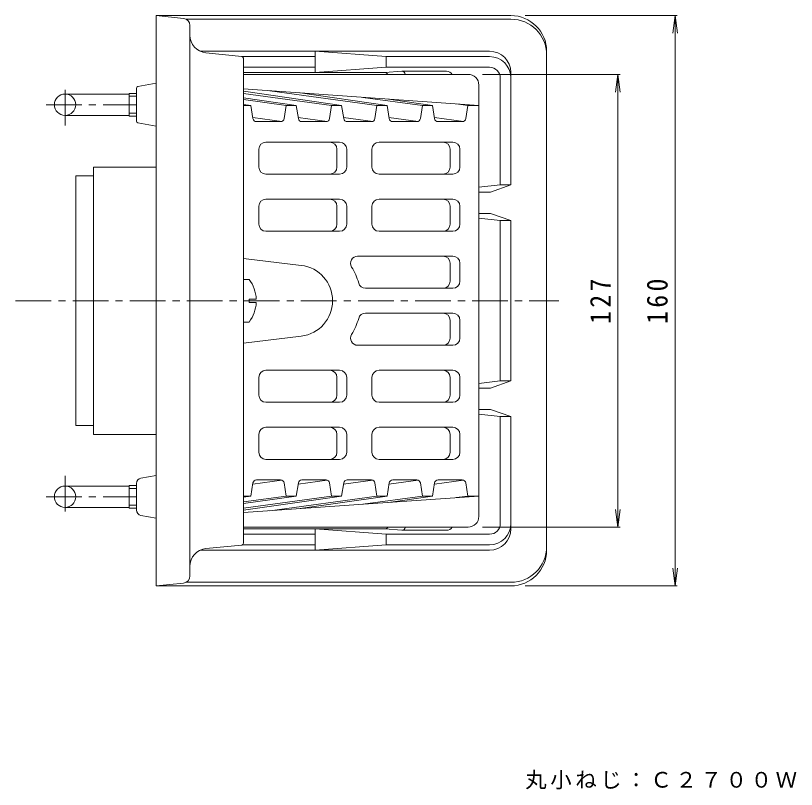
# Model space of a CAD drawing. Units: millimetres, scale not verified. Extents: x -168 to 146, y -274 to 223.
# Drawn here: x -102.4 to 116.5, y 5.5 to 222.6 of the extents above; entities that cross this region are included whole.
import ezdxf

# ---------------------------------------------------------------- set-up
doc = ezdxf.new("R2010")
doc.units = ezdxf.units.MM
doc.header["$LTSCALE"] = 2
doc.linetypes.add('CHAIN1', pattern=[8, 5, -1, 1, -1])
for name, color, linetype, lineweight in [('0-0_通り芯', 3, 'Continuous', 9), ('0-2_仕上', 6, 'Continuous', 9), ('0-4_その他', 7, 'Continuous', 9), ('0-E', 7, 'Continuous', 9)]:
    doc.layers.add(name, color=color, linetype=linetype, lineweight=lineweight)
doc.styles.add('ＭＳ ゴシック', font='')
doc.styles.get('ＭＳ ゴシック').set_extended_font_data('MS Gothic')

msp = doc.modelspace()

# ---------------------------------------------------------------- linework, layer by layer
at = {"layer": '0-0_通り芯'}
for p, q in [((36.431, 222.644), (-63.069, 222.644)), ((-55.36, 221.832), (-63.069, 222.644)), ((-63.069, 62.644), (-63.069, 222.644)), ((36.431, 221.644), (-54.698, 221.644)), ((-53.569, 65.444), (-53.569, 219.843)), ((30.431, 212.644), (-50.696, 212.644)), ((-18.445, 212.644), (1.431, 211.144)), ((-18.445, 206.644), (-18.445, 212.644)), ((46.431, 72.644), (46.431, 212.644)), ((-39.019, 211.189), (-49.067, 212.193)), ((-18.445, 211.144), (-38.856, 211.144)), ((-38.569, 210.691), (-38.569, 74.596)), ((1.431, 208.144), (1.431, 211.144)), ((30.431, 211.144), (1.431, 211.144)), ((-18.445, 208.144), (-38.569, 208.144)), ((-18.445, 206.644), (1.431, 208.144)), ((30.431, 208.144), (1.431, 208.144)), ((1.068, 206.644), (-38.569, 206.644)), ((1.068, 206.644), (5.835, 207.044)), ((18.322, 207.044), (5.835, 207.044)), ((36.431, 206.644), (36.431, 175.144)), ((-68.158, 202.718), (-63.069, 203.644)), ((33.431, 205.144), (33.431, 175.144)), ((-68.569, 193.061), (-68.569, 202.226)), ((-88.569, 200.643), (-70.569, 200.643)), ((-70.569, 194.469), (-70.569, 200.819)), ((-70.569, 200.819), (-68.569, 200.819)), ((-70.569, 200.004), (-68.569, 200.004)), ((-70.569, 195.284), (-68.569, 195.284)), ((-88.569, 194.644), (-70.569, 194.644)), ((-70.569, 194.469), (-68.569, 194.469)), ((-68.158, 192.569), (-63.069, 191.644)), ((-80.621, 180.144), (-63.069, 180.144)), ((-80.621, 105.144), (-80.621, 180.144)), ((27.431, 174.472), (33.431, 175.144)), ((36.431, 175.144), (30.692, 173.144)), ((33.431, 175.144), (36.431, 175.144)), ((27.431, 173.144), (30.692, 173.144)), ((27.431, 167.144), (30.692, 167.144)), ((36.431, 165.144), (30.692, 167.144)), ((27.431, 165.815), (33.431, 165.144)), ((33.431, 165.144), (36.431, 165.144)), ((33.431, 120.144), (33.431, 165.144)), ((36.431, 120.144), (36.431, 165.144)), ((27.431, 119.472), (33.431, 120.144)), ((36.431, 120.144), (30.692, 118.144)), ((33.431, 120.144), (36.431, 120.144)), ((27.431, 118.144), (30.692, 118.144)), ((27.431, 112.144), (30.692, 112.144)), ((36.431, 110.144), (30.692, 112.144)), ((27.431, 110.815), (33.431, 110.144)), ((33.431, 110.144), (36.431, 110.144)), ((33.431, 80.144), (33.431, 110.144)), ((36.431, 78.644), (36.431, 110.144)), ((-85.569, 107.644), (-80.621, 107.644)), ((-80.621, 105.144), (-63.069, 105.144)), ((-67.337, 92.868), (-63.069, 93.644)), ((-88.569, 90.644), (-70.569, 90.644)), ((-70.569, 90.819), (-70.569, 84.469)), ((-70.569, 90.819), (-68.569, 90.819)), ((-70.569, 90.004), (-68.569, 90.004)), ((-68.569, 83.896), (-68.569, 91.392)), ((-88.569, 84.644), (-70.569, 84.644)), ((-70.569, 85.284), (-68.569, 85.284)), ((-70.569, 84.469), (-68.569, 84.469)), ((-67.337, 82.42), (-63.069, 81.644)), ((1.068, 78.644), (-38.569, 78.644)), ((-18.445, 77.144), (-38.569, 77.144)), ((-18.445, 78.644), (1.431, 77.144)), ((-18.445, 78.644), (-18.445, 72.644)), ((1.068, 78.644), (5.835, 78.244)), ((1.431, 77.144), (1.431, 74.144)), ((30.431, 77.144), (1.431, 77.144)), ((18.322, 78.244), (5.835, 78.244)), ((30.431, 72.644), (-50.696, 72.644)), ((-39.019, 74.099), (-49.067, 73.094)), ((-18.445, 74.144), (-38.856, 74.144)), ((-18.445, 72.644), (1.431, 74.144)), ((30.431, 74.144), (1.431, 74.144)), ((36.431, 63.644), (-54.698, 63.644)), ((-55.36, 63.455), (-63.069, 62.644)), ((36.431, 62.644), (-63.069, 62.644))]:
    msp.add_line(p, q, dxfattribs=at)
at = {"layer": '0-0_通り芯', "linetype": 'CHAIN1'}
for p, q in [((-88.569, 191.806), (-88.569, 203.303)), ((-93.919, 197.644), (-68.569, 197.644)), ((-102.442, 142.644), (49.838, 142.644)), ((-88.569, 93.481), (-88.569, 81.984)), ((-93.919, 87.644), (-68.569, 87.644))]:
    msp.add_line(p, q, dxfattribs=at)
at = {"layer": '0-0_通り芯'}
msp.add_lwpolyline([(-85.569, 107.644), (-85.569, 177.644), (-80.621, 177.644)], dxfattribs=at)
for centre in [(-88.569, 197.644), (-88.569, 87.644)]:
    msp.add_circle(centre, 3, dxfattribs=at)
for centre, radius, start, end in [((-55.569, 219.843), 2, 0, 83.99091), ((36.431, 212.644), 10, 0, 90), ((36.431, 211.644), 10, 0, 90), ((-48.569, 217.169), 5, 180, 264.28949), ((30.431, 206.644), 6, 0, 90), ((-39.069, 210.691), 0.5, 0, 84.28912), ((30.431, 205.144), 6, 0, 90), ((30.431, 205.144), 3, 0, 90), ((1.068, 205.644), 1, 29.99487, 90), ((5.835, 206.044), 1, 5.73828, 90), ((18.322, 205.044), 2, 33.3649, 90), ((-68.069, 202.226), 0.5, 100.30713, 180), ((-68.069, 193.061), 0.5, 180, 259.69287), ((-67.069, 91.392), 1.5, 100.30553, 180), ((-67.069, 83.896), 1.5, 180, 259.69447), ((1.068, 79.644), 1, 270, 330.00247), ((5.835, 79.244), 1, 270, 354.26031), ((18.322, 80.244), 2, 270, 326.63452), ((30.431, 80.144), 6, 270, 0), ((30.431, 80.144), 3, 270, 0), ((30.431, 78.644), 6, 270, 0), ((-39.069, 74.596), 0.5, 275.71088, 0), ((-48.569, 68.119), 5, 95.71051, 180), ((36.431, 73.644), 10, 270, 0), ((36.431, 72.644), 10, 270, 0), ((-55.569, 65.444), 2, 276.00909, 0)]:
    msp.add_arc(centre, radius, start, end, dxfattribs=at)
at = {"layer": '0-2_仕上'}
for p, q in [((24.431, 206.144), (-38.569, 206.144)), ((-38.569, 202.073), (27.431, 197.425)), ((-38.569, 201.41), (-11.037, 197.425)), ((-31.204, 201.555), (-1.138, 197.425)), ((27.431, 82.144), (27.431, 203.144)), ((-38.569, 200.818), (-13.866, 197.425)), ((-38.569, 199.569), (-23.765, 197.425)), ((1.691, 197.425), (-22.7, 200.956)), ((-5.064, 199.714), (11.59, 197.425)), ((14.419, 197.425), (2.106, 199.209)), ((-26.594, 197.425), (-38.569, 199.071)), ((-36.493, 197.425), (-38.569, 197.727)), ((-36.493, 197.425), (-38.569, 197.425)), ((-35.902, 193.742), (-36.493, 197.425)), ((-27.153, 193.75), (-26.594, 197.425)), ((-23.765, 197.425), (-26.594, 197.425)), ((-23.174, 193.742), (-23.765, 197.425)), ((-14.425, 193.75), (-13.866, 197.425)), ((-11.037, 197.425), (-13.866, 197.425)), ((-10.447, 193.742), (-11.037, 197.425)), ((-1.697, 193.75), (-1.138, 197.425)), ((1.691, 197.425), (-1.138, 197.425)), ((2.281, 193.742), (1.691, 197.425)), ((11.031, 193.75), (11.59, 197.425)), ((14.419, 197.425), (11.59, 197.425)), ((15.009, 193.742), (14.419, 197.425)), ((24.318, 197.425), (21.076, 197.873)), ((23.759, 193.75), (24.318, 197.425)), ((27.431, 197.425), (24.318, 197.425)), ((-27.778, 192.969), (-35.959, 194.093)), ((-28.141, 192.901), (-34.915, 192.901)), ((-23.231, 194.092), (-15.051, 192.969)), ((-15.414, 192.901), (-22.187, 192.901)), ((-10.503, 194.092), (-2.323, 192.969)), ((-2.686, 192.901), (-9.459, 192.901)), ((2.225, 194.093), (10.405, 192.969)), ((10.042, 192.901), (3.269, 192.901)), ((23.134, 192.969), (14.952, 194.099)), ((22.77, 192.901), (15.997, 192.901)), ((-11.605, 187.144), (-32.268, 187.144)), ((-0.533, 187.144), (20.128, 187.144)), ((-34.268, 185.144), (-34.268, 180.144)), ((-12.354, 185.144), (-12.354, 180.144)), ((-9.605, 185.144), (-9.605, 180.144)), ((-2.533, 185.144), (-2.533, 180.144)), ((19.378, 185.144), (19.378, 180.144)), ((22.128, 185.144), (22.128, 180.144)), ((-11.605, 178.144), (-32.268, 178.144)), ((20.128, 178.144), (-0.533, 178.144)), ((-32.268, 171.144), (-11.605, 171.144)), ((20.128, 171.144), (-0.533, 171.144)), ((-34.268, 169.144), (-34.268, 164.144)), ((-12.354, 169.144), (-12.354, 164.144)), ((-9.605, 169.144), (-9.605, 164.144)), ((-2.533, 169.144), (-2.533, 164.144)), ((19.378, 164.144), (19.378, 169.144)), ((22.128, 164.144), (22.128, 169.144)), ((-11.605, 162.144), (-32.268, 162.144)), ((20.128, 162.144), (-0.533, 162.144)), ((-38.569, 154.523), (-22.372, 152.572)), ((20.128, 155.144), (-6.547, 155.144)), ((19.378, 148.144), (19.378, 153.144)), ((22.128, 148.144), (22.128, 153.144)), ((20.128, 146.144), (-4.34, 146.144)), ((20.128, 139.144), (-4.34, 139.144)), ((19.378, 137.144), (19.378, 132.144)), ((22.128, 137.144), (22.128, 132.144)), ((-38.569, 130.764), (-22.372, 132.716)), ((20.128, 130.144), (-6.547, 130.144)), ((-11.605, 123.144), (-32.268, 123.144)), ((20.128, 123.144), (-0.533, 123.144)), ((-34.268, 116.144), (-34.268, 121.144)), ((-12.354, 116.144), (-12.354, 121.144)), ((-9.605, 116.144), (-9.605, 121.144)), ((-2.533, 116.144), (-2.533, 121.144)), ((19.378, 121.144), (19.378, 116.144)), ((22.128, 121.144), (22.128, 116.144)), ((-11.605, 114.144), (-32.268, 114.144)), ((20.128, 114.144), (-0.533, 114.144)), ((-34.268, 100.144), (-34.268, 105.144)), ((-11.605, 107.144), (-32.268, 107.144)), ((-12.354, 100.144), (-12.354, 105.144)), ((-9.605, 100.144), (-9.605, 105.144)), ((-2.533, 100.144), (-2.533, 105.144)), ((20.128, 107.144), (-0.533, 107.144)), ((19.378, 100.144), (19.378, 105.144)), ((22.128, 100.144), (22.128, 105.144)), ((-11.605, 98.144), (-32.268, 98.144)), ((-0.533, 98.144), (20.128, 98.144)), ((-27.778, 92.319), (-35.959, 91.194)), ((-28.141, 92.387), (-34.915, 92.387)), ((-23.231, 91.195), (-15.051, 92.319)), ((-15.414, 92.387), (-22.187, 92.387)), ((-10.503, 91.195), (-2.323, 92.319)), ((-2.686, 92.387), (-9.459, 92.387)), ((2.225, 91.195), (10.405, 92.319)), ((10.042, 92.387), (3.269, 92.387)), ((23.134, 92.318), (14.952, 91.189)), ((22.77, 92.387), (15.997, 92.387)), ((-35.902, 91.545), (-36.493, 87.862)), ((-27.153, 91.537), (-26.594, 87.862)), ((-23.174, 91.545), (-23.765, 87.862)), ((-14.425, 91.537), (-13.866, 87.862)), ((-10.447, 91.545), (-11.037, 87.862)), ((-1.697, 91.537), (-1.138, 87.862)), ((2.281, 91.545), (1.691, 87.862)), ((11.031, 91.537), (11.59, 87.862)), ((15.009, 91.545), (14.419, 87.862)), ((23.759, 91.537), (24.318, 87.862)), ((-36.493, 87.862), (-38.569, 87.862)), ((-36.493, 87.862), (-38.569, 87.56)), ((-26.594, 87.862), (-38.569, 86.216)), ((-38.569, 85.718), (-23.765, 87.862)), ((-38.569, 84.469), (-13.866, 87.862)), ((-38.569, 83.877), (-11.037, 87.862)), ((-38.569, 83.214), (27.431, 87.862)), ((-31.204, 83.733), (-1.138, 87.862)), ((-23.765, 87.862), (-26.594, 87.862)), ((1.691, 87.862), (-22.7, 84.332)), ((-11.037, 87.862), (-13.866, 87.862)), ((-5.064, 85.574), (11.59, 87.862)), ((1.691, 87.862), (-1.138, 87.862)), ((14.419, 87.862), (2.106, 86.079)), ((14.419, 87.862), (11.59, 87.862)), ((24.318, 87.862), (21.076, 87.414)), ((27.431, 87.862), (24.318, 87.862)), ((24.431, 79.144), (-38.569, 79.144))]:
    msp.add_line(p, q, dxfattribs=at)
at = {"layer": '0-2_仕上', "color": 4}
for p, q in [((-36.969, 148.644), (-38.569, 148.644)), ((-36.969, 142.165), (-36.969, 143.123)), ((-34.98, 143.123), (-36.969, 143.123)), ((-34.98, 142.165), (-36.969, 142.165)), ((-36.969, 136.644), (-38.569, 136.644))]:
    msp.add_line(p, q, dxfattribs=at)
at = {"layer": '0-2_仕上'}
for centre, radius, start, end in [((24.431, 203.144), 3, 0, 90), ((-34.915, 193.901), 1, 189.10832, 270), ((-28.141, 193.901), 1, 270, 351.35139), ((-22.187, 193.901), 1, 189.10832, 270), ((-15.414, 193.901), 1, 270, 351.34837), ((-9.459, 193.901), 1, 189.10832, 270), ((-2.686, 193.901), 1, 270, 351.34837), ((3.269, 193.901), 1, 189.10832, 270), ((10.042, 193.901), 1, 270, 351.35139), ((15.997, 193.901), 1, 189.10832, 270), ((22.77, 193.901), 1, 270, 351.34837), ((-32.268, 185.144), 2, 90, 180), ((-14.355, 185.144), 2, 0, 90), ((-11.605, 185.144), 2, 0, 90), ((-0.533, 185.144), 2, 90, 180), ((17.378, 185.144), 2, 0, 90), ((20.128, 185.144), 2, 0, 90), ((-32.268, 180.144), 2, 180, 270), ((-14.355, 180.144), 2, 270, 0), ((-11.605, 180.144), 2, 270, 0), ((-0.533, 180.144), 2, 180, 270), ((17.378, 180.144), 2, 270, 0), ((20.128, 180.144), 2, 270, 0), ((-32.268, 169.144), 2, 90, 180), ((-14.355, 169.144), 2, 0, 90), ((-11.605, 169.144), 2, 0, 90), ((-0.533, 169.144), 2, 90, 180), ((17.378, 169.144), 2, 0, 90), ((20.128, 169.144), 2, 0, 90), ((-32.268, 164.144), 2, 180, 270), ((-14.355, 164.144), 2, 270, 0), ((-11.605, 164.144), 2, 270, 0), ((-0.533, 164.144), 2, 180, 270), ((17.378, 164.144), 2, 270, 0), ((20.128, 164.144), 2, 270, 0), ((-6.547, 153.144), 2, 90, 211.66814), ((17.378, 153.144), 2, 0, 90), ((20.128, 153.144), 2, 0, 90), ((-23.569, 142.644), 10, 276.86995, 83.12791), ((-23.569, 142.644), 18, 15.96194, 31.66817), ((-4.34, 148.144), 2, 195.96255, 270), ((17.378, 148.144), 2, 270, 0), ((20.128, 148.144), 2, 270, 0), ((-4.34, 137.144), 2, 90, 164.03745), ((17.378, 137.144), 2, 0, 90), ((20.128, 137.144), 2, 0, 90), ((-23.569, 142.644), 18, 328.33183, 344.03806), ((-6.547, 132.144), 2, 148.33186, 270), ((17.378, 132.144), 2, 270, 0), ((20.128, 132.144), 2, 270, 0), ((-32.268, 121.144), 2, 90, 180), ((-14.355, 121.144), 2, 0, 90), ((-11.605, 121.144), 2, 0, 90), ((-0.533, 121.144), 2, 90, 180), ((17.378, 121.144), 2, 0, 90), ((20.128, 121.144), 2, 0, 90), ((-32.268, 116.144), 2, 180, 270), ((-14.355, 116.144), 2, 270, 0), ((-11.605, 116.144), 2, 270, 0), ((-0.533, 116.144), 2, 180, 270), ((17.378, 116.144), 2, 270, 0), ((20.128, 116.144), 2, 270, 0), ((-32.268, 105.144), 2, 90, 180), ((-14.355, 105.144), 2, 0, 90), ((-11.605, 105.144), 2, 0, 90), ((-0.533, 105.144), 2, 90, 180), ((17.378, 105.144), 2, 0, 90), ((20.128, 105.144), 2, 0, 90), ((-32.268, 100.144), 2, 180, 270), ((-14.355, 100.144), 2, 270, 0), ((-11.605, 100.144), 2, 270, 0), ((-0.533, 100.144), 2, 180, 270), ((17.378, 100.144), 2, 270, 0), ((20.128, 100.144), 2, 270, 0), ((-34.915, 91.387), 1, 90, 170.89168), ((-28.141, 91.387), 1, 8.65001, 90), ((-22.187, 91.387), 1, 90, 170.89168), ((-15.414, 91.387), 1, 8.65022, 90), ((-9.459, 91.387), 1, 90, 170.89168), ((-2.686, 91.387), 1, 8.65022, 90), ((3.269, 91.387), 1, 90, 170.89168), ((10.042, 91.387), 1, 8.65001, 90), ((15.997, 91.387), 1, 90, 170.89168), ((22.77, 91.387), 1, 8.65022, 90), ((24.431, 82.144), 3, 270, 0)]:
    msp.add_arc(centre, radius, start, end, dxfattribs=at)
at = {"layer": '0-2_仕上', "color": 4}
for start, end in [(2.74535, 36.86935), (323.13013, 357.2541)]:
    msp.add_arc((-44.969, 142.644), 10, start, end, dxfattribs=at)
at = {"layer": '0-4_その他'}
for p, q in [((83.031, 222.644), (40.431, 222.644)), ((82.431, 222.644), (81.778, 217.687)), ((82.431, 62.644), (82.431, 222.644)), ((82.431, 222.644), (83.084, 217.687)), ((67.031, 206.144), (28.431, 206.144)), ((66.431, 206.144), (65.778, 201.186)), ((66.431, 79.144), (66.431, 206.144)), ((66.431, 206.144), (67.084, 201.186)), ((66.431, 79.144), (65.778, 84.101)), ((66.431, 79.144), (67.084, 84.101)), ((67.031, 79.144), (28.431, 79.144)), ((82.431, 62.644), (81.778, 67.601)), ((82.431, 62.644), (83.084, 67.601)), ((83.031, 62.644), (40.431, 62.644))]:
    msp.add_line(p, q, dxfattribs=at)

# ---------------------------------------------------------------- texts
at = {"layer": '0-4_その他', "color": 2, "char_height": 5.865, "attachment_point": 7, "rotation": 90, "style": 'ＭＳ ゴシック'}
for s, insert in [('\\T1.27;\\W0.9;127', (64.431, 136.144)), ('\\T1.27;\\W0.9;160', (80.431, 136.144))]:
    msp.add_mtext(s, dxfattribs=dict(at, insert=insert))
at = {"layer": '0-E', "insert": (40.438, 5.549), "char_height": 4.399, "attachment_point": 7, "style": 'ＭＳ ゴシック'}
msp.add_mtext('\\T1.17;丸小ねじ：Ｃ２７００Ｗ', dxfattribs=at)

doc.saveas('drawing.dxf')
